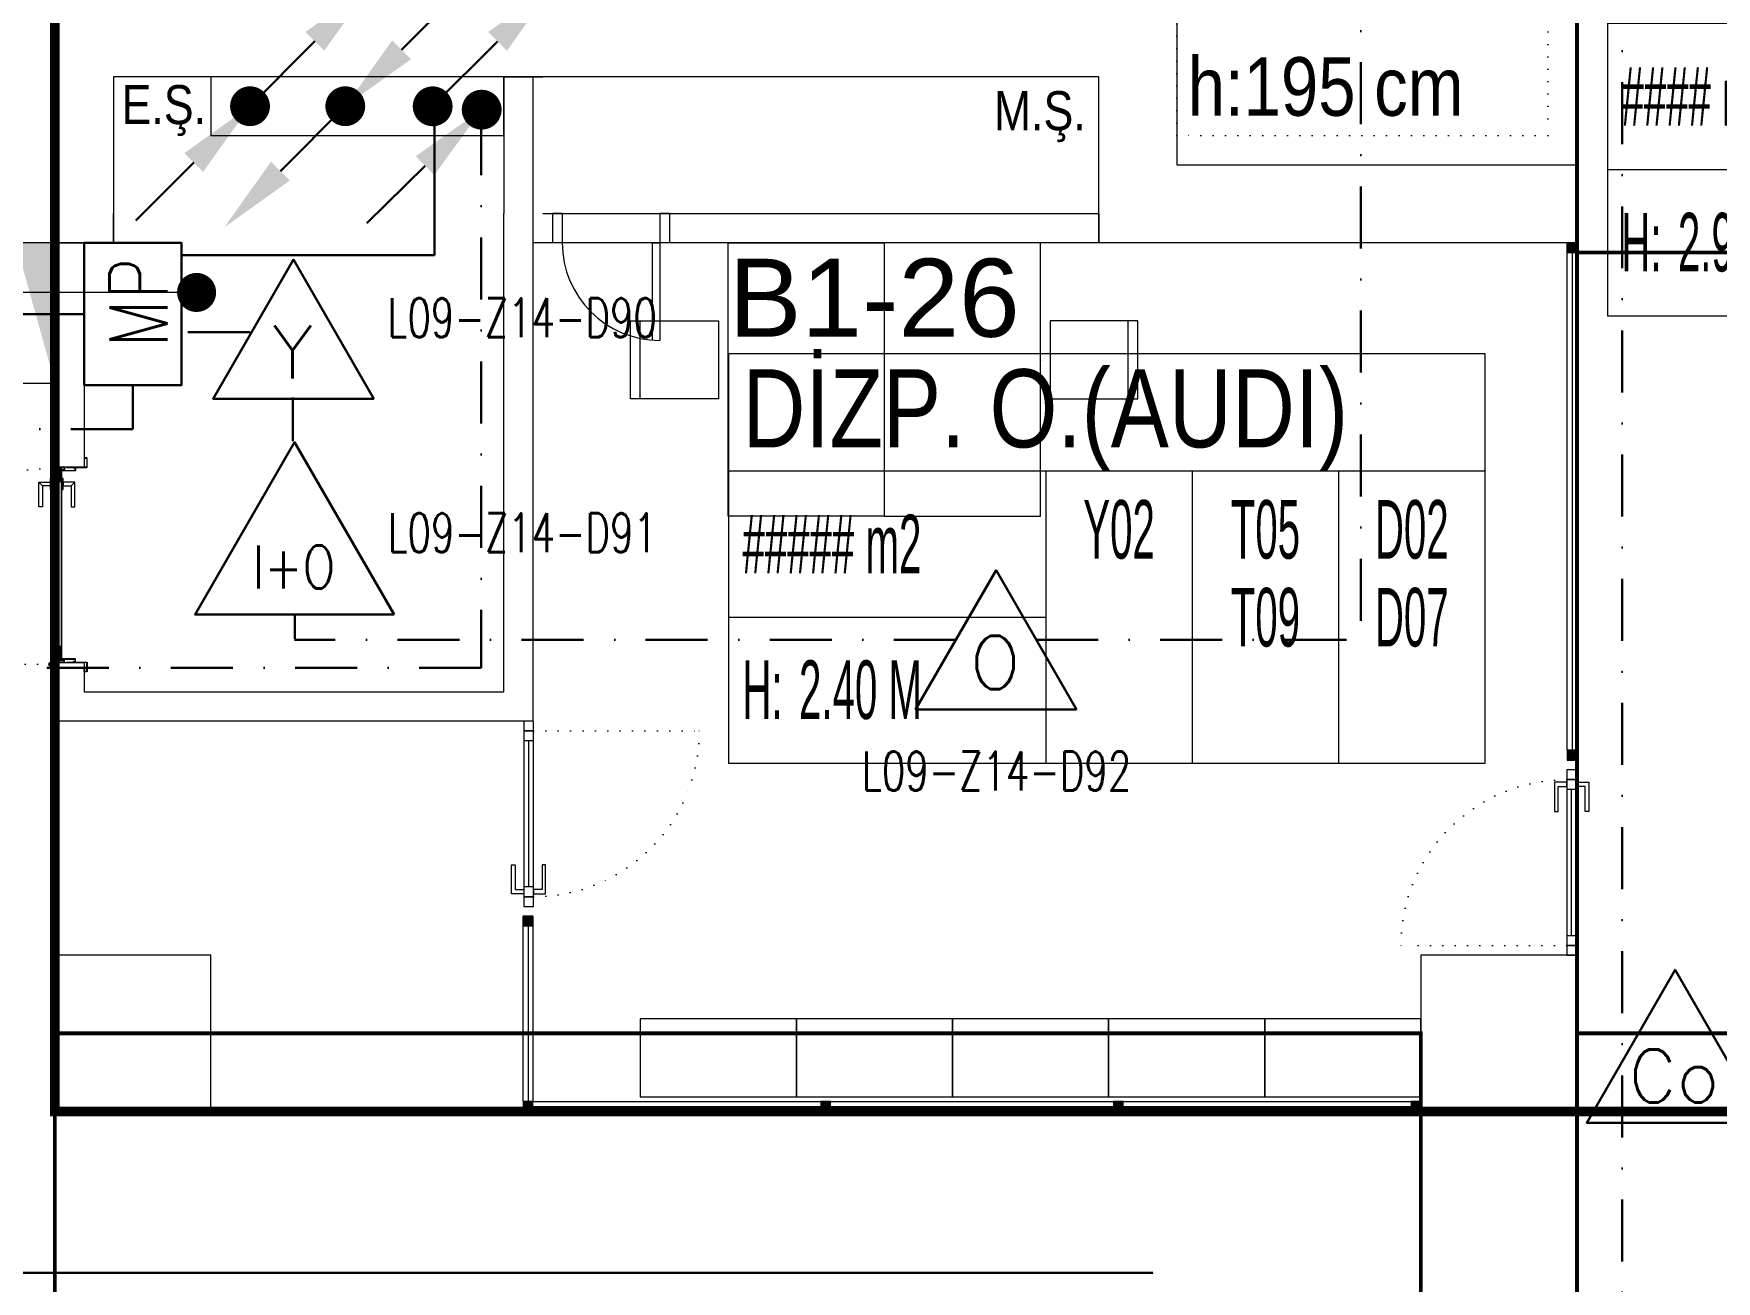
# Model space of a CAD drawing. Header units: metres. Extents: x -19121 to 152404, y -12107 to 29421.
# Drawn here: x 64429 to 65291, y 1513 to 2152 of the extents above; entities that cross this region are included whole.
import ezdxf
from ezdxf.enums import TextEntityAlignment as Align
from ezdxf.xclip import XClip

# ---------------------------------------------------------------- set-up
doc = ezdxf.new("R2010")
doc.units = ezdxf.units.M
doc.header["$LTSCALE"] = 50
doc.header["$MEASUREMENT"] = 0
doc.header["$XCLIPFRAME"] = 0
for name, pattern in [('DASHDOT', [25.4, 12.7, -6.35, 0, -6.35]), ('DOT2', [0.125, 0, -0.125]), ('DOT5', [0.75, 0, -0.75]), ('HIDDEN', [0.375, 0.25, -0.125])]:
    doc.linetypes.add(name, pattern=pattern)
doc.layers.get('0').update_dxf_attribs({"color": 9, "lineweight": 9})
for name, color, linetype, lineweight in [('00', 9, 'Continuous', 9), ('01', 9, 'Continuous', 9), ('05', 9, 'Continuous', 9), ('06B', 9, 'Continuous', 9), ('06D', 9, 'Continuous', 9), ('10', 9, 'Continuous', 9), ('15', 9, 'Continuous', 9), ('20', 9, 'DOT2', 9), ('21', 9, 'Continuous', 9), ('21_mahal200', 9, 'Continuous', 9), ('32-ekipman', 9, 'Continuous', 9), ('E-DEDEKTÖR NUMARALARI', 20, 'Continuous', 30), ('E-KABLO', 7, 'Continuous', 30), ('E-KARBONMONOKSİT DEDEKTÖRÜ', 7, 'Continuous', 30), ('E-KOMBİNE DEDEKTÖR (ISI+OPTİK DUMAN)', 7, 'Continuous', 30), ('E-OK', 3, 'Continuous', 30), ('E-OPTİK DUMAN DEDEKTÖRÜ', 7, 'Continuous', 30), ('E-YÜKSELTİLMİŞ DÖŞEME İÇİNDE DUMAN DEDEKTÖRÜ', 7, 'Continuous', 30)]:
    doc.layers.add(name, color=color, linetype=linetype, lineweight=lineweight)
doc.styles.add('Arial', font='arial.ttf', dxfattribs={"height": 2.5})
doc.styles.add('E-YAZI', font='txttw.shx', dxfattribs={"height": 200})
doc.styles.add('MuuM_TEXT-STANDART', font='ARIALN.TTF')
doc.dimstyles.new('MuuM_DIM200', dxfattribs={"dimscale": 20, "dimtxt": 2, "dimasz": 1, "dimexe": 1, "dimexo": 1, "dimgap": 1, "dimtad": 1, "dimdec": 1, "dimrnd": 0.5, "dimdsep": 46, "dimtxsty": 'MuuM_TEXT-STANDART', "dimblk": 'ARCHTICK', "dimcen": 0, "dimdle": 0.15, "dimclrd": 256, "dimclre": 256, "dimclrt": 256, "dimadec": 0, "dimazin": 0, "dimtfac": 5, "dimtdec": 1, "dimtix": 1, "dimtmove": 2, "dimatfit": 3, "dimldrblk": 'DOT', "dimfxl": 3, "dimfxlon": 1, "dimtolj": 1, "dimlwd": -1, "dimlwe": -1, "dimarcsym": 0})

# ---------------------------------------------------------------- blocks, each defined once
blk = doc.blocks.new('100_KOMBİNE DEDEKTÖR (ISI+OPTİK DUMAN) 085')
at = {"layer": 'E-KOMBİNE DEDEKTÖR (ISI+OPTİK DUMAN)', "color": 4}
blk.add_lwpolyline([(2.55, 0), (0, 4.416), (-2.55, 0)], close=True, dxfattribs=at)
at = {"layer": 'E-KOMBİNE DEDEKTÖR (ISI+OPTİK DUMAN)', "color": 3, "style": 'E-YAZI', "width": 0.8}
blk.add_text('I+O', height=1.1016, dxfattribs=at).set_placement((-0.018, 1.224), align=Align.MIDDLE)
blk = doc.blocks.new('100_OPTİK DUMAN DEDEKTÖRÜ 085')
at = {"layer": 'E-OPTİK DUMAN DEDEKTÖRÜ', "color": 4}
blk.add_lwpolyline([(2.059, 0), (0, 3.566), (-2.059, 0)], close=True, dxfattribs=at)
at = {"layer": 'E-OPTİK DUMAN DEDEKTÖRÜ', "color": 3, "style": 'E-YAZI'}
blk.add_text('O', height=1.36, dxfattribs=at).set_placement((-0.022, 1.201), align=Align.MIDDLE)
blk = doc.blocks.new('100_KARBONMONOKSİT DEDEKTÖRÜ 085')
at = {"layer": 'E-KARBONMONOKSİT DEDEKTÖRÜ', "color": 4}
blk.add_lwpolyline([(2.264, 0), (0, 3.922), (-2.264, 0)], close=True, dxfattribs=at)
at = {"layer": 'E-KARBONMONOKSİT DEDEKTÖRÜ', "color": 3, "style": 'E-YAZI'}
blk.add_text('Co', height=1.36, dxfattribs=at).set_placement((-0.022, 1.201), align=Align.MIDDLE)
blk = doc.blocks.new('*U240')
at = {"layer": 'E-OK', "color": 3, "linetype": 'Continuous'}
for p, q in [((84.9, 84.8), (172.1, 172)), ((-97.8, -97.7), (0, 0))]:
    blk.add_line(p, q, dxfattribs=at)
at = {"layer": 'E-OK', "color": 4, "linetype": 'Continuous', "const_width": 30}
blk.add_lwpolyline([(-15, 0, 1), (15, 0, 1)], format="xyb", close=True, dxfattribs=at)
at = {"layer": 'E-OK', "color": 3, "linetype": 'Continuous'}
for points in [[(99, 70.7), (70.7, 99), (0, 0)], [(-83.6, -111.9), (-111.9, -83.6), (-182.7, -182.5)]]:
    blk.add_solid(points, dxfattribs=at)
blk = doc.blocks.new('100_YÜKSELTİLMİŞ DÖŞEME İÇİNDE DUMAN DEDEKTÖRÜ 085')
at = {"layer": 'E-YÜKSELTİLMİŞ DÖŞEME İÇİNDE DUMAN DEDEKTÖRÜ', "color": 4}
blk.add_lwpolyline([(2.059, 0), (0, 3.566), (-2.059, 0)], close=True, dxfattribs=at)
at = {"layer": 'E-YÜKSELTİLMİŞ DÖŞEME İÇİNDE DUMAN DEDEKTÖRÜ', "color": 3, "style": 'E-YAZI'}
blk.add_text('Y', height=1.36, dxfattribs=at).set_placement((-0.022, 1.201), align=Align.MIDDLE)
blk = doc.blocks.new('E-MODUL PANOLARI')
at = {"layer": 'E-KABLO', "color": 1}
blk.add_lwpolyline([(-49, 66.9), (49, 66.9), (49, 0), (-49, 0)], close=True, dxfattribs=at)
at = {"layer": 'E-KABLO', "color": 1, "style": 'E-YAZI', "width": 0.8}
blk.add_text('MP', height=40, dxfattribs=at).set_placement((-23, 9.5))
blk = doc.blocks.new('*U239')
at = {"layer": 'E-OK', "color": 3, "linetype": 'Continuous'}
blk.add_line((-97.8, -97.7), (0, 0), dxfattribs=at)
at = {"layer": 'E-OK', "color": 4, "linetype": 'Continuous', "const_width": 30}
blk.add_lwpolyline([(-15, 0, 1), (15, 0, 1)], format="xyb", close=True, dxfattribs=at)
at = {"layer": 'E-OK', "color": 3, "linetype": 'Continuous'}
blk.add_solid([(-83.6, -111.9), (-111.9, -83.6), (-182.7, -182.5)], dxfattribs=at)
blk = doc.blocks.new('*U241')
at = {"layer": 'E-OK', "color": 3, "linetype": 'Continuous'}
blk.add_line((84.9, 84.8), (172.1, 172), dxfattribs=at)
at = {"layer": 'E-OK', "color": 4, "linetype": 'Continuous', "const_width": 30}
blk.add_lwpolyline([(-15, 0, 1), (15, 0, 1)], format="xyb", close=True, dxfattribs=at)
at = {"layer": 'E-OK', "color": 3, "linetype": 'Continuous'}
blk.add_solid([(99, 70.7), (70.7, 99), (0, 0)], dxfattribs=at)
blk = doc.blocks.new('p-kolon_80x80')
blk.add_lwpolyline([(-40, -40), (40, -40), (40, 40), (-40, 40)], close=True)
blk = doc.blocks.new('1.bod.mimari.elk')
at = {"layer": '01'}
blk.add_lwpolyline([(8420, -6585), (8420, -6500), (8420, -6460), (8420, -6150), (9220, -6150), (9220, -6190), (8470, -6190), (8470, -6460), (9015, -6460), (9015, -6545), (9220, -6545), (9220, -6585), (8975, -6585), (8975, -6500), (8470, -6500)], dxfattribs=at)
for p in [(8480, -6990), (9180, -6990)]:
    blk.add_blockref('p-kolon_80x80', p, dxfattribs=at)
blk = doc.blocks.new('p-işyeri')
at = {"color": 0, "const_width": 2}
blk.add_lwpolyline([(200, 0), (200, 700), (-200, 700), (-200, 0)], close=True, dxfattribs=at)
blk = doc.blocks.new('gr-p-birim')
blk.add_lwpolyline([(-0.5, -0.5), (0.5, -0.5), (0.5, 0.5), (-0.5, 0.5)], close=True)
blk = doc.blocks.new('gr-p-barel kilitli kapı kolu')
at = {"flags": 128}
for points in [[(-0.9, 0.8), (-0.9, 4.9), (-11.7, 4.9), (-11.7, 6.7), (0.9, 6.7), (0.9, 0.8)], [(-0.8, 5), (0.8, 6.6)]]:
    blk.add_lwpolyline(points, dxfattribs=at)
blk.add_lwpolyline([(-2.75, 0), (-2.75, 0.7), (2.75, 0.7), (2.75, 0)])
blk.add_lwpolyline([(-1.3, 0.7), (1.3, 0.7), (1.3, 0.8), (-1.3, 0.8)], close=True)
blk = doc.blocks.new('prf-scr2')
at = {"linetype": 'DOT2', "ltscale": 10}
blk.add_line((0, 0.19), (0, -1.06), dxfattribs=at)
for p, q in [((0.09, -0.24), (-0.09, -0.2)), ((-0.09, -0.24), (0.09, -0.28)), ((0.09, -0.32), (-0.09, -0.28)), ((-0.09, -0.32), (0.09, -0.36)), ((0.09, -0.4), (-0.09, -0.36)), ((-0.09, -0.4), (0.09, -0.44)), ((0.09, -0.48), (-0.09, -0.44)), ((-0.09, -0.48), (0.09, -0.52)), ((0.09, -0.56), (-0.09, -0.52)), ((-0.09, -0.56), (0.09, -0.6)), ((0.09, -0.64), (-0.09, -0.6)), ((-0.09, -0.64), (0.09, -0.68)), ((0.09, -0.72), (-0.09, -0.68)), ((-0.09, -0.72), (0.09, -0.76)), ((0.06, -0.84), (-0.08, -0.76)), ((-0.07, -0.8), (0.06, -0.84)), ((0.09, -0.17), (0, -0.15)), ((0, -0.18), (0.09, -0.2))]:
    blk.add_line(p, q)
blk.add_lwpolyline([(0.23, 0), (-0.23, 0), (-0.23, -0.01), (-0.12, -0.14), (0.12, -0.14), (0.23, -0.01), (0.23, 0)], close=True)
for points in [[(0.23, -0.01), (-0.23, -0.01)], [(-0.09, -0.14), (-0.09, -0.2), (-0.12, -0.22), (-0.12, -0.23), (-0.09, -0.24), (-0.09, -0.28), (-0.12, -0.3), (-0.12, -0.31), (-0.09, -0.32), (-0.09, -0.36), (-0.12, -0.38), (-0.12, -0.39), (-0.09, -0.4), (-0.09, -0.44), (-0.12, -0.46), (-0.12, -0.46), (-0.09, -0.48), (-0.09, -0.52), (-0.12, -0.54), (-0.12, -0.54), (-0.09, -0.56), (-0.09, -0.6), (-0.12, -0.62), (-0.12, -0.62), (-0.09, -0.64), (-0.09, -0.68), (-0.12, -0.69), (-0.12, -0.7), (-0.09, -0.72), (-0.09, -0.73), (-0.08, -0.76), (-0.1, -0.77), (-0.1, -0.78), (-0.07, -0.8), (-0.01, -0.94), (0, -0.95), (0.01, -0.94), (0.08, -0.76), (0.09, -0.76), (0.12, -0.74), (0.12, -0.73), (0.09, -0.72), (0.09, -0.68), (0.12, -0.66), (0.12, -0.66), (0.09, -0.64), (0.09, -0.6), (0.12, -0.58), (0.12, -0.58), (0.09, -0.56), (0.09, -0.52), (0.12, -0.5), (0.12, -0.5), (0.09, -0.48), (0.09, -0.44), (0.12, -0.43), (0.12, -0.42), (0.09, -0.4), (0.09, -0.36), (0.12, -0.35), (0.12, -0.34), (0.09, -0.32), (0.09, -0.28), (0.12, -0.27), (0.12, -0.26), (0.09, -0.24), (0.09, -0.2), (0.12, -0.19), (0.12, -0.18), (0.09, -0.17), (0.09, -0.14)]]:
    blk.add_lwpolyline(points)
blk = doc.blocks.new('K-SAC-01')
at = {"layer": '10'}
for points in [[(-4.6, 16.2, -0.414214), (-4.5, 16.3), (-0.1, 16.3, -0.414214), (0, 16.2), (0, 5.9), (0.2, 5.9), (0.2, 16.2, 0.414214), (-0.1, 16.5), (-4.5, 16.5, 0.414214), (-4.8, 16.2), (-4.8, 15.3, 0.414214), (-4.5, 15), (-3.4, 15), (-3.4, 15.2), (-4.5, 15.2, -0.414214), (-4.6, 15.3)], [(0.2, 10.3, -0.414214), (0.5, 10.6), (1.5, 10.6, -0.414214), (1.8, 10.3), (1.8, 3.9, -0.414214), (1.5, 3.6, -0.414214), (1.2, 3.9), (1.2, 4.8), (0.2, 4.8), (0.2, -1.2, -0.414214), (-0.1, -1.5), (-4.5, -1.5, -0.414214), (-4.8, -1.2), (-4.8, -0.3, -0.414214), (-4.5, 0), (-3.4, 0), (-3.4, -0.2), (-4.5, -0.2, 0.414214), (-4.6, -0.3), (-4.6, -1.2, 0.414214), (-4.5, -1.3), (-0.1, -1.3, 0.414214), (0, -1.2), (0, 5), (1.4, 5), (1.4, 3.9, 0.414214), (1.5, 3.8, 0.414214), (1.6, 3.9), (1.6, 10.3, 0.414214), (1.5, 10.4), (0.5, 10.4, 0.414214), (0.4, 10.3), (0.4, 9.4), (0.2, 9.4)], [(99.8, 10.3, 0.414214), (99.5, 10.6), (98.5, 10.6, 0.414214), (98.2, 10.3), (98.2, 3.9, 0.414214), (98.5, 3.6, 0.414214), (98.8, 3.9), (98.8, 4.8), (99.8, 4.8), (99.8, -1.2, 0.414214), (100.1, -1.5), (104.5, -1.5, 0.414214), (104.8, -1.2), (104.8, -0.3, 0.414214), (104.5, 0), (103.4, 0), (103.4, -0.2), (104.5, -0.2, -0.414214), (104.6, -0.3), (104.6, -1.2, -0.414214), (104.5, -1.3), (100.1, -1.3, -0.414214), (100, -1.2), (100, 5), (98.6, 5), (98.6, 3.9, -0.414214), (98.5, 3.8, -0.414214), (98.4, 3.9), (98.4, 10.3, -0.414214), (98.5, 10.4), (99.5, 10.4, -0.414214), (99.6, 10.3), (99.6, 9.4), (99.8, 9.4)], [(104.6, 16.2, 0.414214), (104.5, 16.3), (100.1, 16.3, 0.414214), (100, 16.2), (100, 5.9), (99.8, 5.9), (99.8, 16.2, -0.414214), (100.1, 16.5), (104.5, 16.5, -0.414214), (104.8, 16.2), (104.8, 15.3, -0.414214), (104.5, 15), (103.4, 15), (103.4, 15.2), (104.5, 15.2, 0.414214), (104.6, 15.3)], [(-0.38, -2.01), (1, -1.37), (1, 1.5), (1.2, 1.5), (1.2, -1.5), (-0.27, -2.18, -14.796002)]]:
    blk.add_lwpolyline(points, format="xyb", close=True, dxfattribs=at)
for points in [[(98.8, 0.15), (98.8, 2.15), (99.1, 2.15), (99.1, 3.19), (1.5, 3.19), (1.5, 2.15), (1.8, 2.15), (1.8, 0.15), (1.5, 0.15), (1.5, 1.85), (1.2, 1.85), (1.2, 3.49), (99.4, 3.49), (99.4, 1.85), (99.1, 1.85), (99.1, 0.15)], [(98.8, 2.15), (98.8, 0.15), (99.4, 0.15), (99.4, -1.5), (1.2, -1.5), (1.2, 0.15), (1.8, 0.15), (1.8, 2.15), (2.1, 2.15), (2.1, -0.15), (1.5, -0.15), (1.5, -1.2), (99.1, -1.2), (99.1, -0.15), (98.5, -0.15), (98.5, 2.15), (98.8, 2.15)]]:
    blk.add_lwpolyline(points, dxfattribs=at)
for points in [[(2.1, 3), (8.1, 3), (8.1, -1), (2.1, -1)], [(2.4, 2.7), (7.8, 2.7), (7.8, -0.7), (2.4, -0.7)], [(98.5, 3), (92.5, 3), (92.5, -1), (98.5, -1)], [(98.2, 2.7), (92.8, 2.7), (92.8, -0.7), (98.2, -0.7)]]:
    blk.add_lwpolyline(points, close=True, dxfattribs=at)
blk.add_circle((-0.95, -2.5), 0.55, dxfattribs=at)
at = {"layer": '20', "linetype": 'HIDDEN'}
for points in [[(-0.2, -1.3), (-0.2, 0), (-1.7, 0), (-1.7, -1.3)], [(-0.4, -1.99), (-0.4, -0.2), (-1.5, -0.2), (-1.5, -1.99)]]:
    blk.add_lwpolyline(points, dxfattribs=at)
at = {"layer": '20'}
blk.add_lwpolyline([(-0.95, -2.5), (-0.95, -102.85)], dxfattribs=at)
blk.add_arc((-0.95, -2.5), 100.35, 270, 1.51314, dxfattribs=at)
at = {"layer": '06B'}
blk.add_blockref('gr-p-barel kilitli kapı kolu', (91.4, 3.51), dxfattribs=at)
at = {"layer": '06B', "xscale": -1, "rotation": 180}
blk.add_blockref('gr-p-barel kilitli kapı kolu', (91.4, -1.51), dxfattribs=at)
at = {"layer": '10', "xscale": -1, "rotation": 90}
blk.add_blockref('prf-scr2', (1.5, 1), dxfattribs=at)
at = {"layer": '10', "rotation": 270}
blk.add_blockref('prf-scr2', (99.1, 1.22), dxfattribs=at)
blk = doc.blocks.new('p-al-01')
at = {"layer": '06B'}
for points in [[(27.05, 4.35), (27.05, 10.6), (42.05, 10.6), (42.05, 8.72), (29.3, 8.72), (29.3, 8.72), (29.3, 4.35), (27.05, 4.35)], [(27.05, -0.65), (27.05, -6.9), (42.05, -6.9), (42.05, -5.03), (29.3, -5.03), (29.3, -5.03), (29.3, -0.65), (27.05, -0.65)]]:
    blk.add_lwpolyline(points, dxfattribs=at)
at = {"layer": '06D'}
for p, q in [((115.67, 4.35), (28.8, 4.35)), ((28.8, -0.65), (115.67, -0.65))]:
    blk.add_line(p, q, dxfattribs=at)
at = {"layer": '10'}
for points in [[(25.67, -0.65), (25.67, 4.35), (20.67, 4.35), (20.67, -0.65)], [(30.67, -0.65), (30.67, 4.35), (25.67, 4.35), (25.67, -0.65)], [(110.67, -0.65), (110.67, 4.35), (105.67, 4.35), (105.67, -0.65)], [(115.67, -0.65), (115.67, 4.35), (110.67, 4.35), (110.67, -0.65)]]:
    blk.add_lwpolyline(points, close=True, dxfattribs=at)
at = {"layer": '15'}
blk.add_lwpolyline([(105.67, 1.85), (30.67, 1.85)], dxfattribs=at)
at = {"layer": '20'}
blk.add_lwpolyline([(110.67, -0.65), (110.67, -85.65)], dxfattribs=at)
blk.add_arc((110.67, -0.65), 85, 180, 270, dxfattribs=at)
blk = doc.blocks.new('prf-10x10')
blk.add_lwpolyline([(-5, -5), (5, -5), (5, 5), (-5, 5)], close=True)
at = {"color": 255}
blk.add_solid([(-5, -5), (5, -5), (-5, 5), (5, 5)], dxfattribs=at)
at = {"layer": '10'}
blk.add_point((0, 0), dxfattribs=at)
blk = doc.blocks.new('YD-72-20')
at = {"linetype": 'Continuous'}
for p, q in [((0, 0.7139), (-0.0282, 0.6343)), ((0, 0.7139), (0.0282, 0.6343)), ((0, 0.4335), (0, 0.7139)), ((0.225, 0.3547), (0, 0.4335)), ((-0.225, 0.3547), (0.225, 0.3547)), ((-0.225, 0.3547), (0, 0.276)), ((0, 0.058), (0, 0.276)), ((0.36, 0), (-0.36, 0)), ((0.36, 0), (0.36, -0.2))]:
    blk.add_line(p, q, dxfattribs=at)
blk.add_solid([(0.36, -0.2), (-0.36, 0), (-0.36, -0.2)])
blk = doc.blocks.new('b1 yan.dol')
at = {"xscale": -100, "yscale": 100, "zscale": 100, "rotation": 90}
blk.add_blockref('YD-72-20', (64420, -17502.42), dxfattribs=at)
blk = doc.blocks.new('p-sandalye')
blk.add_line((-45, 20), (-45, -20))
blk.add_lwpolyline([(-5, 20), (-50, 20), (-50, -20), (-5, -20)], close=True)
blk.add_point((0, 0.11))
blk = doc.blocks.new('p-masa_servis')
at = {"linetype": 'DOT5'}
blk.add_lwpolyline([(0, 0), (0, 0)], dxfattribs=at)
blk.add_lwpolyline([(0, 0), (0, -80), (140, -80), (140, 0)], close=True)
for p, rotation in [((60, 0), 270), ((50, -110.11), 2.073722e-10)]:
    blk.add_blockref('p-sandalye', p, dxfattribs=dict(rotation=rotation))
blk = doc.blocks.new('_ArchTick')
at = {"color": 0, "linetype": 'ByBlock', "const_width": 0.15}
blk.add_lwpolyline([(-0.5, -0.5), (0.5, 0.5)], dxfattribs=at)
blk = doc.blocks.new('_Dot')
at = {"color": 0, "linetype": 'ByBlock', "lineweight": -2}
blk.add_line((-0.5, 0), (-1, 0), dxfattribs=at)
at = {"color": 0, "linetype": 'ByBlock', "const_width": 0.5}
blk.add_lwpolyline([(-0.25, 0, 1), (0.25, 0, 1)], format="xyb", close=True, dxfattribs=at)
blk = doc.blocks.new('0_roomno2')
blk.add_lwpolyline([(19.375, -10.5), (0, -10.5), (0, 0), (19.375, 0)], close=True)
for points in [[(0, -3), (19.375, -3)], [(8.125, -3), (8.125, -10.5)], [(11.875, -3), (11.875, -10.5)], [(15.625, -3), (15.625, -10.5)], [(0, -6.75), (8.125, -6.75)]]:
    blk.add_lwpolyline(points)
at = {"style": 'MuuM_TEXT-STANDART', "width": 0.6}
blk.add_text('H:', height=1.5, dxfattribs=at).set_placement((0.35, -8.608), align=Align.MIDDLE_LEFT)
at = {"style": 'Arial'}
blk.add_attdef('ODANO', (0, 1.17), '', height=2, dxfattribs=at)
blk.add_attdef('MEKANADI', text='', height=2, dxfattribs=at).set_placement((0.35, -3), align=Align.BOTTOM_LEFT)
at = {"style": 'MuuM_TEXT-STANDART', "width": 0.6}
for tag, p in [('YER01', (10, -4.5)), ('TAVAN01', (13.75, -4.5)), ('DUVAR01', (17.5, -4.5)), ('YER02', (10, -6.75)), ('TAVAN02', (13.75, -6.75)), ('DUVAR02', (17.5, -6.75)), ('YER03', (10, -9)), ('TAVAN03', (13.75, -9)), ('DUVAR03', (17.5, -9))]:
    blk.add_attdef(tag, text='', height=1.5, dxfattribs=at).set_placement(p, align=Align.MIDDLE_CENTER)
for tag, p in [('M2', (0.35, -4.875)), ('TEMIZTAVANYUKSEKLIGI', (1.8, -8.608))]:
    blk.add_attdef(tag, text='', height=1.5, dxfattribs=at).set_placement(p, align=Align.MIDDLE_LEFT)
blk = doc.blocks.new('ttttttttttttt')
for points in [[(3983.49, -30733.6), (3983.49, -30748.6)], [(3988.49, -30733.6), (3983.49, -30733.6)], [(3988.49, -30733.6), (3988.49, -30748.6)], [(4043.49, -30733.6), (4038.49, -30733.6)], [(4038.49, -30733.6), (4038.49, -30748.6)], [(4043.49, -30733.6), (4043.49, -30748.6)], [(3988.49, -30748.6), (3983.49, -30748.6)], [(4034.49, -30748.6), (3988.49, -30748.6)], [(4034.49, -30748.6), (4034.49, -30798.6)], [(4034.49, -30748.6), (4038.49, -30748.6)], [(4043.49, -30748.6), (4038.49, -30748.6)], [(4038.49, -30748.6), (4038.49, -30798.6)]]:
    blk.add_lwpolyline(points)
blk.add_arc((4038.49, -30748.6), 50, 180, 270)
blk = doc.blocks.new('1.bod.mimari1.elk')
at = {"layer": '00'}
for p, q in [((8670, -6500), (8690, -6500)), ((8685, -6500), (8685, -6830)), ((8470, -6585), (8470, -6570)), ((8670, -6815), (8670, -6570)), ((8690, -6570), (8975, -6570)), ((8975, -6570), (8975, -6585)), ((8440, -6700), (8440, -6585)), ((8440, -6585), (8470, -6585)), ((8455, -6585), (8455, -6700)), ((8975, -6585), (8685, -6585)), ((8455, -6700), (8440, -6700)), ((8440, -6830), (8440, -6800)), ((8440, -6800), (8455, -6800)), ((8455, -6800), (8455, -6815)), ((8455, -6815), (8670, -6815)), ((8455, -6830), (8440, -6830)), ((8685, -6830), (8455, -6830)), ((8455, -6830), (8455, -6830))]:
    blk.add_line(p, q, dxfattribs=at)
blk.add_lwpolyline([(8670, -6500), (8670, -6570)], dxfattribs=at)
at = {"layer": '01'}
blk.add_lwpolyline([(8420, -6500), (8420, -6500), (8420, -6460), (8420, -6150), (9220, -6150), (9220, -6190), (8470, -6190), (8470, -6460), (9015, -6460), (9015, -6545), (9220, -6545), (9220, -6585), (8975, -6585), (8975, -6500), (8470, -6500), (8470, -6585), (8420, -6585), (8420, -6500)], dxfattribs=at)
at = {"layer": '06D'}
for points in [[(8670, -6500), (8520, -6500), (8520, -6530), (8670, -6530), (8670, -6500)], [(8670, -6500), (8520, -6500), (8520, -6530), (8670, -6530), (8670, -6500)], [(8680, -7025), (9135, -7025)], [(8680, -7030), (9135, -7030)]]:
    blk.add_lwpolyline(points, dxfattribs=at)
for points in [[(9215, -6585), (9220, -6585), (9220, -6845), (9215, -6845)], [(8680, -6930), (8685, -6930), (8685, -7025), (8680, -7025)]]:
    blk.add_lwpolyline(points, close=True, dxfattribs=at)
at = {"layer": '15'}
for points in [[(9217.5, -6590), (9217.5, -6845)], [(8682.5, -6935), (8682.5, -7025)], [(8680, -7027.5), (9135, -7027.5)]]:
    blk.add_lwpolyline(points, dxfattribs=at)
at = {"layer": '20', "ltscale": 2, "const_width": 5}
blk.add_lwpolyline([(9920, -7030), (8440, -7030), (8440, -6150), (9920, -6150)], close=True, dxfattribs=at)
at = {"layer": '20'}
blk.add_lwpolyline([(9015, -6350), (9205, -6350), (9205, -6530), (9015, -6530)], close=True, dxfattribs=at)
blk.add_blockref('ttttttttttttt', (4711.51, 24163.6))
at = {"xscale": -1, "rotation": 270}
blk.add_blockref('K-SAC-01', (8440, -6800), dxfattribs=at)
for p, rotation in [((8684.6, -6945.67), 90), ((9215.4, -6834.33), 270)]:
    blk.add_blockref('p-al-01', p, dxfattribs=dict(rotation=rotation))
at = {"layer": '05'}
ref = blk.add_blockref('p-masa_servis', (8785, -6585), dxfattribs=dict(at, xscale=-1, rotation=90))
XClip(ref).set_block_clipping_path([(-55.5106706136, -84.5585723777), (163.3295749435, 61.9818189005)])
ref = blk.add_blockref('p-masa_servis', (8945, -6585), dxfattribs=dict(at, rotation=270))
XClip(ref).set_block_clipping_path([(-55.5106706136, -84.5585723777), (163.3295749435, 61.9818189005)])
at = {"layer": '05', "xscale": 40, "yscale": 80, "rotation": 270}
for p in [(8780, -7002.5), (8860, -7002.5), (8940, -7002.5), (9020, -7002.5), (9100, -7002.5)]:
    blk.add_blockref('gr-p-birim', p, dxfattribs=at)
at = {"layer": '06D', "color": 89, "linetype": 'HIDDEN', "true_color": 0x2e4d23, "rotation": 90}
for p in [(9920, -6390), (9920, -6790), (9140, -7190), (9920, -7190)]:
    blk.add_blockref('p-işyeri', p, dxfattribs=at)
at = {"layer": '10', "extrusion": (0, 0, -1), "xscale": -0.5, "yscale": 0.5, "zscale": -1, "rotation": 270}
for p in [(-9217.5, -6587.5), (-9217.5, -6847.5), (-8682.5, -6932.5), (-8682.5, -7027.5)]:
    blk.add_blockref('prf-10x10', p, dxfattribs=at)
at = {"layer": '10', "xscale": 0.5, "yscale": 0.5, "rotation": 90}
for p in [(9217.5, -6847.5), (8682.5, -7027.5), (8835, -7027.5), (8985, -7027.5), (9137.5, -7027.5)]:
    blk.add_blockref('prf-10x10', p, dxfattribs=at)
at = {"layer": '21_mahal200'}
ref = blk.add_blockref('0_roomno2', (9235.73, -6412.52), dxfattribs=dict(at, xscale=20, yscale=20, zscale=20))
ref.add_attrib('ODANO', 'B1-25', (9235.73, -6403.88), dxfattribs={"layer": '0', "height": 40, "style": 'Arial'})
ref.add_attrib('MEKANADI', 'Y.G.H.', dxfattribs={"layer": '0', "height": 40, "style": 'Arial'}).set_placement((9242.73, -6472.52), align=Align.BOTTOM_LEFT)
ref.add_attrib('M2', '#### m2', dxfattribs={"layer": '0', "height": 30, "style": 'MuuM_TEXT-STANDART', "width": 0.6}).set_placement((9242.73, -6510.02), align=Align.MIDDLE_LEFT)
ref.add_attrib('TEMIZTAVANYUKSEKLIGI', '2.90 M', dxfattribs={"layer": '0', "height": 30, "style": 'MuuM_TEXT-STANDART', "width": 0.6}).set_placement((9271.73, -6584.68), align=Align.MIDDLE_LEFT)
ref.add_attrib('YER01', 'Y01', dxfattribs={"layer": '0', "height": 30, "style": 'MuuM_TEXT-STANDART', "width": 0.6}).set_placement((9435.73, -6502.52), align=Align.MIDDLE_CENTER)
ref.add_attrib('TAVAN01', 'T09', dxfattribs={"layer": '0', "height": 30, "style": 'MuuM_TEXT-STANDART', "width": 0.6}).set_placement((9510.73, -6502.52), align=Align.MIDDLE_CENTER)
ref.add_attrib('DUVAR01', 'D07', dxfattribs={"layer": '0', "height": 30, "style": 'MuuM_TEXT-STANDART', "width": 0.6}).set_placement((9585.73, -6502.52), align=Align.MIDDLE_CENTER)
ref = blk.add_blockref('0_roomno2', (8785.34, -6641.81), dxfattribs=dict(at, xscale=20, yscale=20, zscale=20))
ref.add_attrib('ODANO', 'B1-26', (8785.34, -6633.16), dxfattribs={"layer": '0', "height": 40, "style": 'Arial'})
ref.add_attrib('MEKANADI', 'DİZP. O.(AUDI)', dxfattribs={"layer": '0', "height": 40, "style": 'Arial', "width": 0.8}).set_placement((8792.34, -6701.81), align=Align.BOTTOM_LEFT)
ref.add_attrib('M2', '##### m2', dxfattribs={"layer": '0', "height": 30, "style": 'MuuM_TEXT-STANDART', "width": 0.6}).set_placement((8792.34, -6739.31), align=Align.MIDDLE_LEFT)
ref.add_attrib('TEMIZTAVANYUKSEKLIGI', '2.40 M', dxfattribs={"layer": '0', "height": 30, "style": 'MuuM_TEXT-STANDART', "width": 0.6}).set_placement((8821.34, -6813.96), align=Align.MIDDLE_LEFT)
ref.add_attrib('YER01', 'Y02', dxfattribs={"layer": '0', "height": 30, "style": 'MuuM_TEXT-STANDART', "width": 0.6}).set_placement((8985.34, -6731.81), align=Align.MIDDLE_CENTER)
ref.add_attrib('TAVAN01', 'T05', dxfattribs={"layer": '0', "height": 30, "style": 'MuuM_TEXT-STANDART', "width": 0.6}).set_placement((9060.34, -6731.81), align=Align.MIDDLE_CENTER)
ref.add_attrib('DUVAR01', 'D02', dxfattribs={"layer": '0', "height": 30, "style": 'MuuM_TEXT-STANDART', "width": 0.6}).set_placement((9135.34, -6731.81), align=Align.MIDDLE_CENTER)
ref.add_attrib('TAVAN02', 'T09', dxfattribs={"layer": '0', "height": 30, "style": 'MuuM_TEXT-STANDART', "width": 0.6}).set_placement((9060.34, -6776.81), align=Align.MIDDLE_CENTER)
ref.add_attrib('DUVAR02', 'D07', dxfattribs={"layer": '0', "height": 30, "style": 'MuuM_TEXT-STANDART', "width": 0.6}).set_placement((9135.34, -6776.81), align=Align.MIDDLE_CENTER)
at = {"layer": '32-ekipman'}
blk.add_blockref('b1 yan.dol', (-56000, 10881.42), dxfattribs=at)
at = {"layer": '21', "style": 'MuuM_TEXT-STANDART'}
for s, height, p in [('h:195 cm', 30, (9020.53, -6519.94)), ('E.Ş.', 20, (8474.18, -6524.22)), ('M.Ş.', 20, (8921.17, -6527.33))]:
    blk.add_text(s, height=height, dxfattribs=at).set_placement(p)
at = {"layer": '21_mahal200'}
blk.add_leader([(8512.63, -6610.45), (8350.71, -6610.45)], dimstyle='MuuM_DIM200', override={"dimasz": 1, "dimfxl": 10}, dxfattribs=at)

msp = doc.modelspace()

# ---------------------------------------------------------------- linework, layer by layer
at = {"layer": 'E-KABLO', "color": 6, "linetype": 'DASHDOT', "ltscale": 0.05}
for p, q in [((65109.2, 2328.29), (65109.2, 1841.59)), ((65243.2, 2254.46), (65243.2, 496.45)), ((64539.89, 1999.25), (64504.83, 1999.25)), ((64561.87, 1943.31), (64561.87, 1965.67)), ((64480, 1949.56), (63987.08, 1949.56)), ((64562.93, 1842.13), (64562.93, 1854.46)), ((64901.7, 1841.59), (64562.84, 1841.59)), ((64942.88, 1841.59), (65109.2, 1841.59))]:
    msp.add_line(p, q, dxfattribs=at)
at = {"layer": 'E-KABLO', "color": 5, "linetype": 'Continuous', "ltscale": 0.05}
for p, q in [((64634.61, 2038.69), (64634.61, 2116.79)), ((64504.83, 2038.69), (64634.61, 2038.69)), ((64455, 2008.49), (63830.05, 2008.49))]:
    msp.add_line(p, q, dxfattribs=at)
at = {"layer": 'E-KABLO', "color": 3, "linetype": 'DASHDOT', "ltscale": 0.05}
for p, q in [((64658.44, 2111.32), (64658.44, 1827.3)), ((64658.44, 1827.3), (63751.42, 1827.3))]:
    msp.add_line(p, q, dxfattribs=at)
at = {"layer": 'E-KABLO', "color": 1}
msp.add_line((64480, 1971.98), (64480, 1949.56), dxfattribs=at)
at = {"layer": 'E-KABLO'}
msp.add_lwpolyline([(64209.8, 1517.23), (65002.57, 1517.23), (65002.57, 1517.23)], dxfattribs=at)

# ---------------------------------------------------------------- block references
at = {"layer": '06D'}
for name in ['1.bod.mimari.elk', '1.bod.mimari1.elk']:
    msp.add_blockref(name, (56000, 8630), dxfattribs=at)
at = {"layer": 'E-KABLO', "color": 1, "xscale": 0.7446074779847822, "yscale": 0.7446074779847822, "zscale": 0.7446074779847822, "rotation": 90}
msp.add_blockref('E-MODUL PANOLARI', (64504.83, 2008.49), dxfattribs=at)
at = {"layer": 'E-KARBONMONOKSİT DEDEKTÖRÜ', "color": 4, "xscale": 20, "yscale": 20, "zscale": 20}
msp.add_blockref('100_KARBONMONOKSİT DEDEKTÖRÜ 085', (65270.28, 1594.16), dxfattribs=at)
at = {"layer": 'E-KOMBİNE DEDEKTÖR (ISI+OPTİK DUMAN)', "xscale": 20, "yscale": 20, "zscale": 20}
msp.add_blockref('100_KOMBİNE DEDEKTÖR (ISI+OPTİK DUMAN) 085', (64562.84, 1854.48), dxfattribs=at)
at = {"layer": 'E-OK', "xscale": -0.34, "yscale": 0.34, "zscale": 0.34}
for name, p, rotation in [('*U240', (64540, 2114.95), 90), ('*U240', (64588.82, 2114.95), 270), ('*U239', (64633.6, 2114.9), 90), ('*U241', (64658.72, 2113.17), 89.62541148083511)]:
    msp.add_blockref(name, p, dxfattribs=dict(at, rotation=rotation))
at = {"layer": 'E-OPTİK DUMAN DEDEKTÖRÜ', "xscale": 20, "yscale": 20, "zscale": 20}
msp.add_blockref('100_OPTİK DUMAN DEDEKTÖRÜ 085', (64922.29, 1805.94), dxfattribs=at)
at = {"layer": 'E-YÜKSELTİLMİŞ DÖŞEME İÇİNDE DUMAN DEDEKTÖRÜ', "xscale": 20, "yscale": 20, "zscale": 20}
msp.add_blockref('100_YÜKSELTİLMİŞ DÖŞEME İÇİNDE DUMAN DEDEKTÖRÜ 085', (64562.25, 1965.07), dxfattribs=at)

# ---------------------------------------------------------------- texts
at = {"layer": 'E-DEDEKTÖR NUMARALARI', "style": 'E-YAZI', "width": 0.7}
for s, p in [('L09-Z14-D90', (64610.5, 1996.57)), ('L09-Z14-D91', (64610.55, 1886.43)), ('L09-Z14-D92', (64853.59, 1764.35))]:
    msp.add_text(s, height=20, dxfattribs=at).set_placement(p)

doc.saveas('drawing.dxf')
